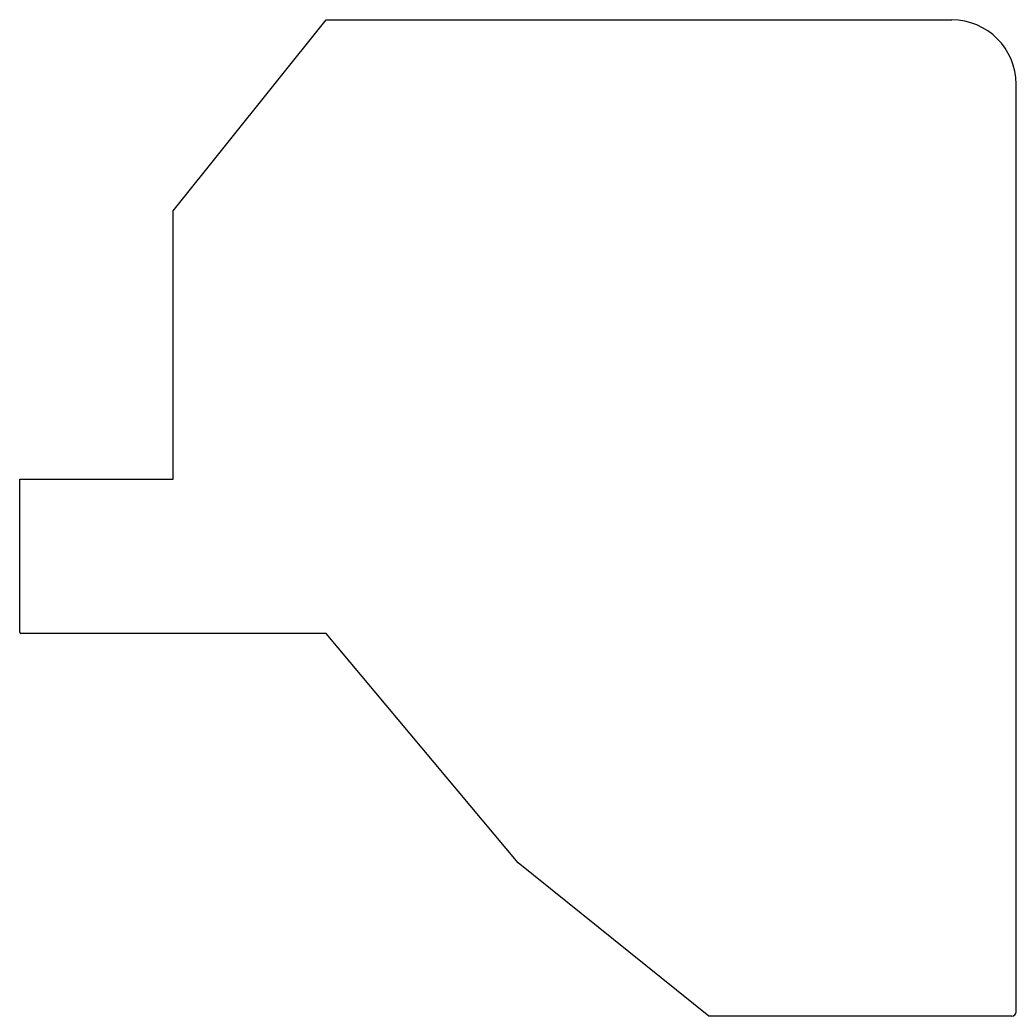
# Model space of a CAD drawing. Extents: x 17 to 141, y -148 to -24.
import ezdxf

# ---------------------------------------------------------------- set-up
doc = ezdxf.new("R2010")
doc.units = 0
doc.layers.add('BLACK', color=7, linetype='CONTINUOUS')

msp = doc.modelspace()

# ---------------------------------------------------------------- linework, layer by layer
at = {"layer": 'BLACK', "linetype": 'CONTINUOUS'}
for p, q in [((36.449, -47.498), (55.499, -23.749)), ((55.499, -23.749), (74.676, -23.749)), ((74.676, -23.749), (133.35, -23.749)), ((141.351, -147.193), (141.351, -31.75)), ((36.449, -47.625), (36.449, -47.498)), ((36.449, -47.879), (36.449, -47.625)), ((36.449, -80.899), (36.449, -47.879)), ((17.399, -80.899), (36.449, -80.899)), ((17.399, -99.949), (17.399, -80.899)), ((55.499, -100.076), (17.526, -100.076)), ((79.375, -128.651), (55.499, -100.076)), ((103.124, -147.701), (79.375, -128.651)), ((140.843, -147.701), (103.124, -147.701))]:
    msp.add_line(p, q, dxfattribs=at)
at = {"layer": 'BLACK'}
for centre, radius, start, end in [((133.35, -31.75), 8.001, 0, 90), ((17.526, -99.949), 0.127, 180, 270), ((140.843, -147.193), 0.508, -90, 0)]:
    msp.add_arc(centre, radius, start, end, dxfattribs=at)

doc.saveas('drawing.dxf')
